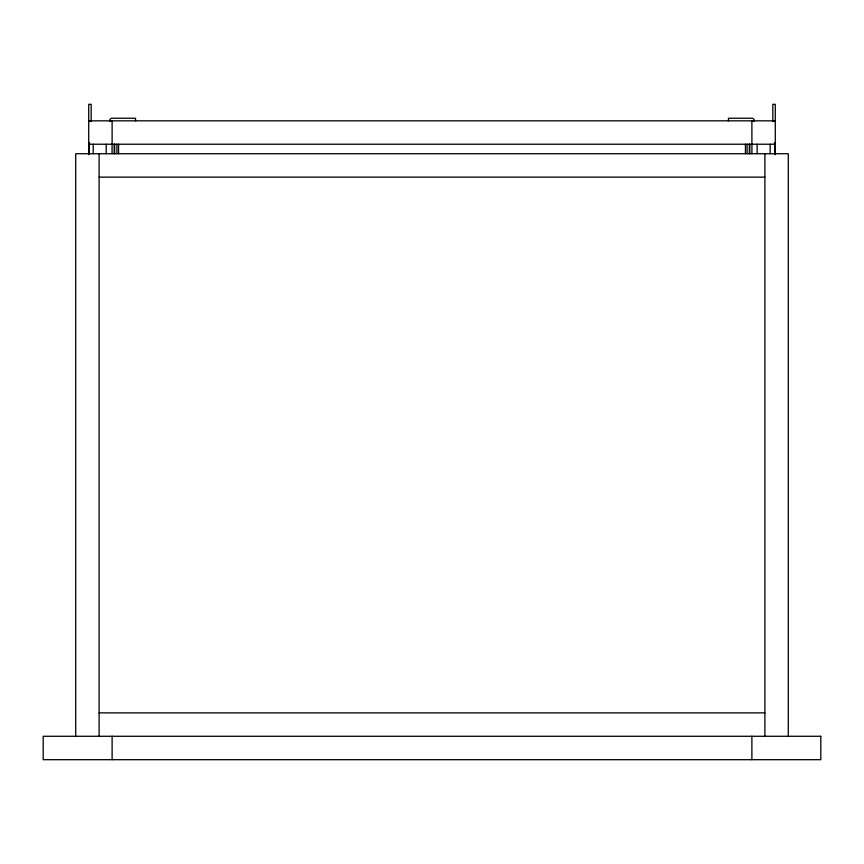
<?xml version="1.0" encoding="UTF-8"?>
<svg xmlns="http://www.w3.org/2000/svg" width="864" height="864" viewBox="0 0 864 864"><rect width="100%" height="100%" fill="white"/><g stroke="black" fill="none" stroke-linecap="round" stroke-linejoin="round"><path stroke-width="1.3" d="M88.711 120.83L775.289 120.83L772.826 121.003M88.711 120.906L91.174 121.003M109.652 120.96L112.115 120.96M751.885 120.96L754.348 120.96M88.711 121.144L91.174 121.144M109.652 121.176L112.115 121.176M751.885 121.176L754.348 121.176M772.826 121.144L775.289 121.144M88.711 121.316L91.174 121.316M772.826 121.316L775.289 121.316M88.711 142.938L89.694 142.938M774.306 142.938L775.289 142.938M88.711 144.234L775.289 144.234M99.112 177.131L764.888 177.131M99.112 712.876L764.888 712.876M788.292 736.279L788.292 153.727L75.708 153.727L75.708 736.279M775.289 154.71L775.289 104.317L772.826 104.317L772.826 121.63M775.105 144.234L775.105 153.673M774.9 144.234L774.9 153.673M774.716 144.234L774.716 153.673M770.137 144.234L770.137 153.673M764.888 153.727L764.888 736.279M757.134 144.234L757.134 153.673M754.348 121.457L754.348 120.83A2.516 2.516 0 0 0 751.885 118.228L728.482 118.228L728.482 120.83M751.885 120.69L751.928 153.673M751.885 736.279L751.885 759.683M749.844 144.234L749.844 153.673M749.347 144.234L749.336 153.673M747.101 144.234L747.101 153.673M745.438 144.234L745.438 153.673M135.518 120.83L135.518 118.228L112.115 118.228A2.516 2.516 0 0 0 109.652 120.83L109.652 121.457M118.562 144.234L118.562 153.673M116.899 144.234L116.899 153.673M114.653 144.234L114.664 153.673M114.156 144.234L114.156 153.673M112.115 120.69L112.115 144.234M112.115 736.279L112.115 759.683M112.072 144.234L112.072 153.673M106.218 144.234L106.218 153.673M99.112 153.727L99.112 736.279M93.215 144.234L93.215 153.673M91.174 121.63L91.174 104.317L88.711 104.317L88.711 154.71M89.284 144.234L89.284 153.673M89.1 144.234L89.1 153.673M88.895 144.234L88.895 153.673M820.8 736.279L43.2 736.279L43.2 759.683L820.8 759.683L820.8 736.279"/></g></svg>
